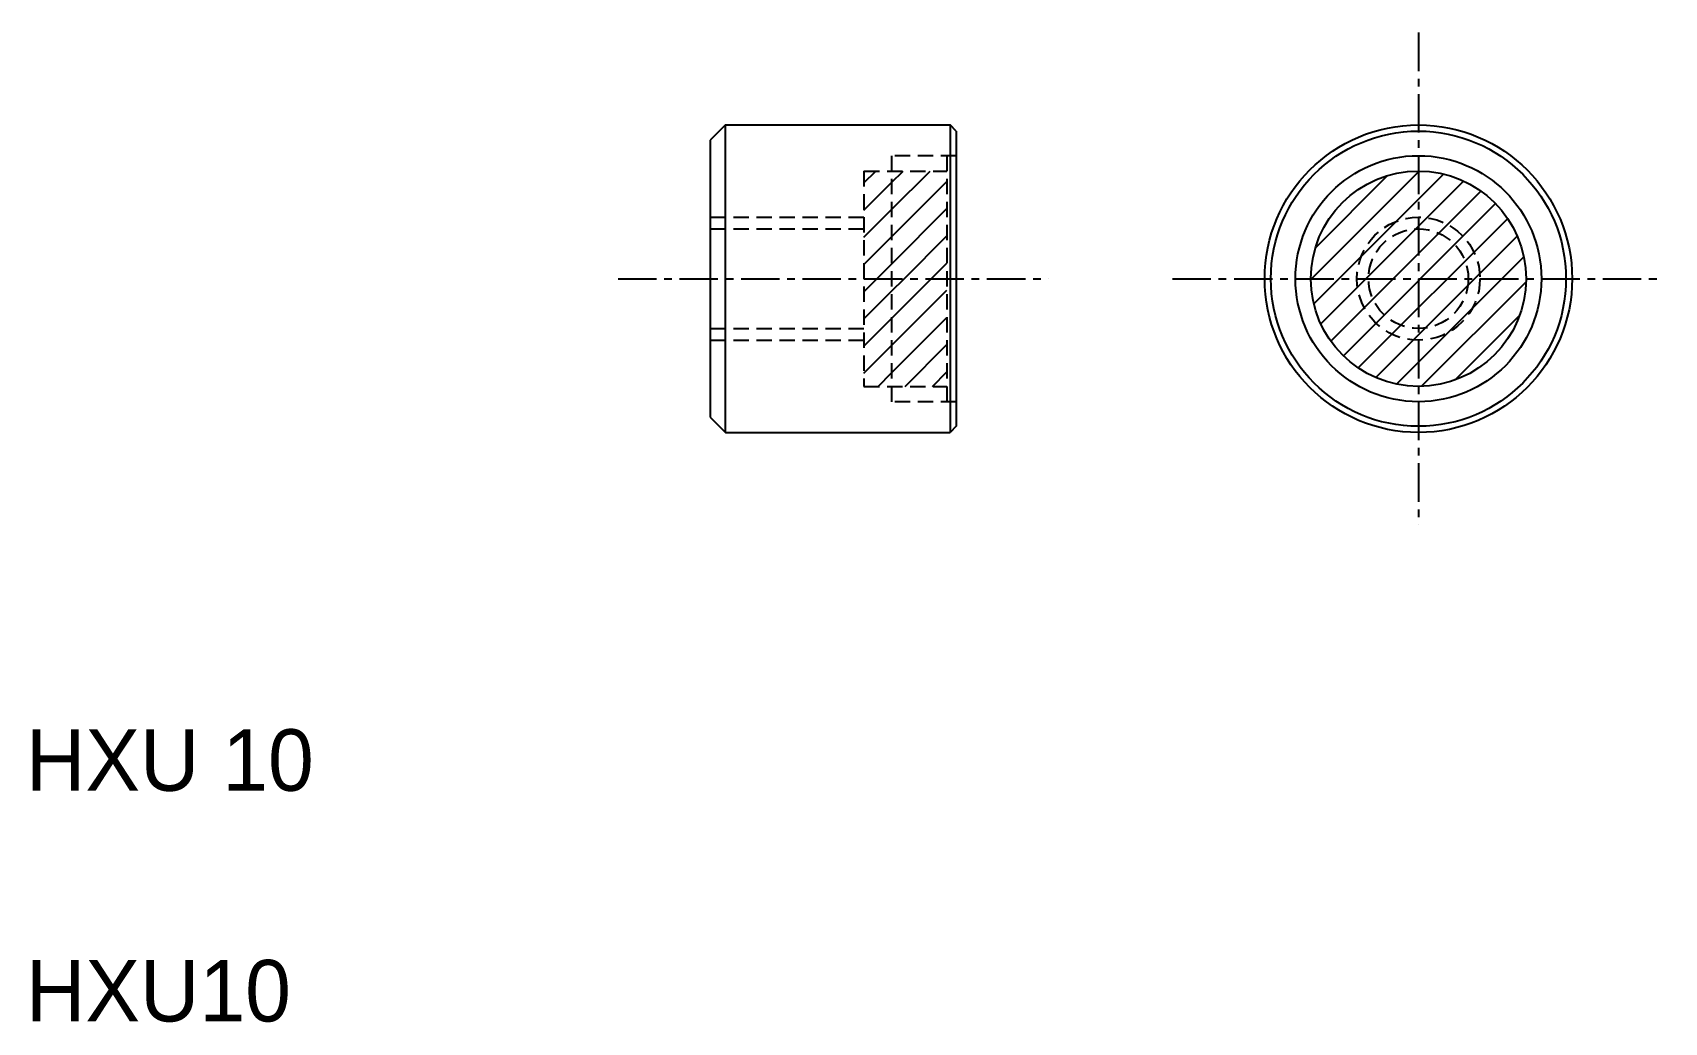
# Model space of a CAD drawing. Extents: x 5.2 to 58.3, y 5 to 37.2.
import ezdxf

# ---------------------------------------------------------------- set-up
doc = ezdxf.new("R2010")
doc.units = 0
doc.linetypes.add('CENTER', pattern=[2, 1.25, -0.25, 0.25, -0.25])
doc.linetypes.add('DASHED', pattern=[0.75, 0.5, -0.25])
doc.layers.get('0').update_dxf_attribs({"linetype": 'CONTINUOUS'})
doc.layers.add('CENTER', color=1, linetype='CENTER')

# ---------------------------------------------------------------- blocks, each defined once
blk = doc.blocks.new('*X13')
at = {"color": 0, "linetype": 'CONTINUOUS'}
for p, q in [((32.264, 32.264), (32.651, 32.651)), ((33.164, 31.396), (34.419, 32.651)), ((33.164, 32.28), (33.535, 32.651)), ((32.264, 31.38), (33.164, 32.28)), ((33.164, 30.512), (34.964, 32.312)), ((32.264, 30.496), (33.164, 31.396)), ((33.164, 29.628), (34.964, 31.428)), ((32.264, 29.612), (33.164, 30.512)), ((33.57, 29.151), (34.964, 30.544)), ((32.686, 29.151), (33.164, 29.628)), ((34.454, 29.151), (34.964, 29.661)), ((32.264, 28.728), (32.686, 29.151)), ((32.264, 27.844), (33.164, 28.744)), ((33.164, 27.861), (34.454, 29.151)), ((33.164, 28.744), (33.57, 29.151)), ((33.164, 26.977), (34.964, 28.777)), ((32.264, 26.961), (33.164, 27.861)), ((33.164, 26.093), (34.964, 27.893)), ((32.264, 26.077), (33.164, 26.977)), ((33.606, 25.651), (34.964, 27.009)), ((32.722, 25.651), (33.164, 26.093)), ((34.49, 25.651), (34.964, 26.125))]:
    blk.add_line(p, q, dxfattribs=at)
blk = doc.blocks.new('*X14')
at = {"color": 0, "linetype": 'CONTINUOUS'}
for p, q in [((46.801, 29.124), (50.329, 32.651)), ((46.897, 28.336), (51.116, 32.555)), ((46.948, 30.154), (49.298, 32.504)), ((47.125, 27.68), (51.772, 32.327)), ((47.45, 27.121), (52.331, 32.002)), ((47.858, 26.645), (52.807, 31.594)), ((48.345, 26.248), (53.204, 31.107)), ((48.917, 25.936), (53.516, 30.535)), ((49.589, 25.724), (53.728, 29.863)), ((50.401, 25.652), (53.8, 29.051)), ((51.493, 25.86), (53.592, 27.959))]:
    blk.add_line(p, q, dxfattribs=at)

msp = doc.modelspace()

# ---------------------------------------------------------------- linework, layer by layer
at = {"color": 7, "linetype": 'CONTINUOUS'}
for p, q in [((27.764, 34.151), (27.264, 33.651)), ((27.764, 24.151), (27.764, 34.151)), ((27.764, 34.151), (35.064, 34.151)), ((35.264, 33.951), (35.064, 34.151)), ((35.064, 34.151), (35.064, 24.151)), ((27.264, 33.651), (27.264, 24.651)), ((35.264, 33.951), (35.264, 24.351)), ((27.264, 24.651), (27.764, 24.151)), ((27.764, 24.151), (35.064, 24.151)), ((35.264, 24.351), (35.064, 24.151))]:
    msp.add_line(p, q, dxfattribs=at)
at = {"color": 3, "linetype": 'DASHED'}
for p, q in [((33.164, 33.151), (33.164, 25.151)), ((35.264, 33.151), (33.164, 33.151)), ((34.964, 33.151), (34.964, 25.151)), ((32.264, 32.651), (32.264, 25.651)), ((32.264, 32.651), (34.964, 32.651)), ((27.264, 31.151), (32.264, 31.151)), ((27.264, 30.772), (32.264, 30.772)), ((27.264, 27.53), (32.264, 27.53)), ((27.264, 27.151), (32.264, 27.151)), ((32.264, 25.651), (34.964, 25.651)), ((35.264, 25.151), (33.164, 25.151))]:
    msp.add_line(p, q, dxfattribs=at)
at = {"color": 7, "linetype": 'CONTINUOUS'}
for radius in [5, 4.8, 4, 3.5]:
    msp.add_circle((50.301, 29.151), radius, dxfattribs=at)
at = {"color": 3, "linetype": 'DASHED'}
for radius in [2, 1.621]:
    msp.add_circle((50.301, 29.151), radius, dxfattribs=at)
at = {"layer": 'CENTER', "color": 1, "linetype": 'CENTER'}
for p, q in [((50.301, 37.151), (50.301, 21.151)), ((24.264, 29.151), (38.264, 29.151)), ((42.301, 29.151), (58.301, 29.151))]:
    msp.add_line(p, q, dxfattribs=at)

# ---------------------------------------------------------------- block references
at = {"color": 3, "linetype": 'CONTINUOUS'}
for name in ['*X13', '*X14']:
    msp.add_blockref(name, (0, 0), dxfattribs=at)

# ---------------------------------------------------------------- texts
at = {"color": 7, "linetype": 'CONTINUOUS'}
for s, p in [('HXU 10', (5, 12.5)), ('HXU10', (5, 5))]:
    msp.add_text(s, height=2, dxfattribs=at).set_placement(p)

doc.saveas('drawing.dxf')
